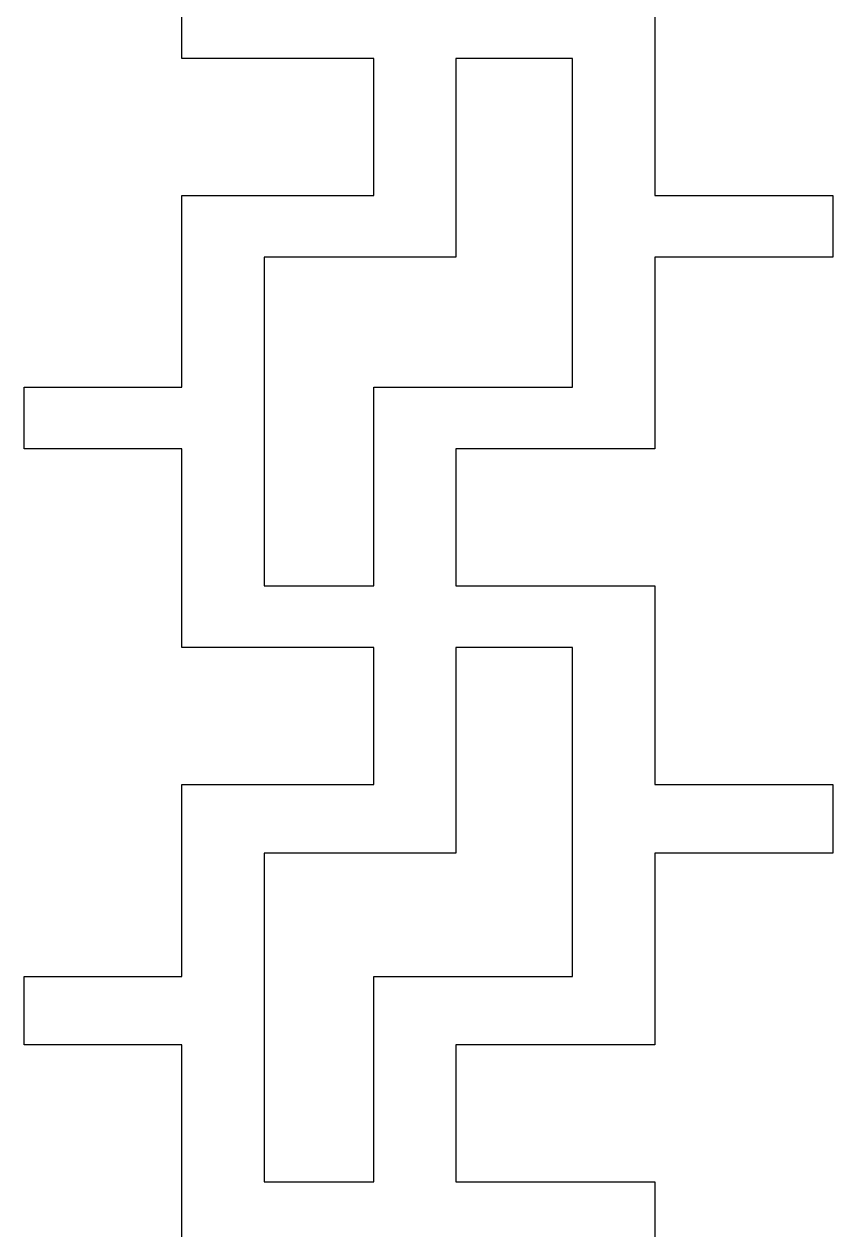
# Model space of a CAD drawing. Extents: x -66030 to 95157, y -13132 to 45879.
# Drawn here: x 14868 to 15329, y 33900 to 34587 of the extents above; entities that cross this region are included whole.
import ezdxf

# ---------------------------------------------------------------- set-up
doc = ezdxf.new("R2010")
doc.units = 0
doc.header["$LTSCALE"] = 100
doc.header["$MEASUREMENT"] = 0
doc.layers.add('3', color=11, linetype='CONTINUOUS')

msp = doc.modelspace()

# ---------------------------------------------------------------- linework, layer by layer
at = {"layer": '3'}
for points in [[(14958.33, 33892.22), (14958.33, 33927.37), (14958.33, 34005.49), (14868.49, 34005.49), (14868.49, 34044.55), (14958.33, 34044.55), (14958.33, 34153.92), (15005.2, 34153.92), (15005.2, 34153.92), (15067.7, 34153.92), (15067.7, 34232.04), (15005.2, 34232.04), (14958.33, 34232.04), (14958.33, 34267.19), (14958.33, 34345.31), (14868.49, 34345.31), (14868.49, 34380.47), (14958.33, 34380.47), (14958.33, 34454.68), (14958.33, 34489.83), (15005.2, 34489.83), (15067.7, 34489.83), (15067.7, 34567.95), (15005.2, 34567.95), (14958.33, 34567.95), (14958.33, 34607.01)], [(14958.33, 33892.22), (14958.33, 33927.37), (14958.33, 34005.49), (14868.49, 34005.49), (14868.49, 34044.55), (14958.33, 34044.55), (14958.33, 34153.92), (15005.2, 34153.92), (15005.2, 34153.92), (15067.7, 34153.92), (15067.7, 34232.04), (15005.2, 34232.04), (15005.2, 34232.04), (14958.33, 34232.04), (14958.33, 34232.04), (14958.33, 34267.19), (14958.33, 34345.31), (14868.49, 34345.31), (14868.49, 34380.47), (14958.33, 34380.47), (14958.33, 34454.68), (14958.33, 34489.83), (15005.2, 34489.83), (15067.7, 34489.83), (15067.7, 34567.95), (15067.7, 34567.95), (15005.2, 34567.95), (14958.33, 34567.95), (14958.33, 34607.01)], [(15227.84, 34607.01), (15227.84, 34567.95), (15227.84, 34489.83), (15329.4, 34489.83), (15329.4, 34454.68), (15227.84, 34454.68), (15227.84, 34345.31), (15180.97, 34345.31), (15180.97, 34345.31), (15114.57, 34345.31), (15114.57, 34267.19), (15180.97, 34267.19), (15227.84, 34267.19), (15227.84, 34232.04), (15227.84, 34153.92), (15329.4, 34153.92), (15329.4, 34114.86), (15227.84, 34114.86), (15227.84, 34044.55), (15227.84, 34005.49), (15114.57, 34005.49), (15114.57, 33927.37), (15180.97, 33927.37), (15227.84, 33927.37), (15227.84, 33892.22)], [(15227.84, 34607.01), (15227.84, 34567.95), (15227.84, 34489.83), (15329.4, 34489.83), (15329.4, 34454.68), (15227.84, 34454.68), (15227.84, 34345.31), (15180.97, 34345.31), (15180.97, 34345.31), (15114.57, 34345.31), (15114.57, 34267.19), (15180.97, 34267.19), (15180.97, 34267.19), (15227.84, 34267.19), (15227.84, 34267.19), (15227.84, 34267.19), (15227.84, 34232.04), (15227.84, 34232.04), (15227.84, 34153.92), (15329.4, 34153.92), (15329.4, 34114.86), (15227.84, 34114.86), (15227.84, 34044.55), (15227.84, 34005.49), (15227.84, 34005.49), (15114.57, 34005.49), (15114.57, 33927.37), (15114.57, 33927.37), (15180.97, 33927.37), (15227.84, 33927.37), (15227.84, 33892.22)]]:
    msp.add_lwpolyline(points, dxfattribs=at)
for points in [[(15180.97, 34454.68), (15180.97, 34567.95), (15114.57, 34567.95), (15114.57, 34454.68), (15005.2, 34454.68), (15005.2, 34267.19), (15067.7, 34267.19), (15067.7, 34345.31), (15067.7, 34345.31), (15067.7, 34380.47), (15180.97, 34380.47), (15180.97, 34454.68)], [(15180.97, 34454.68), (15180.97, 34567.95), (15114.57, 34567.95), (15114.57, 34454.68), (15114.57, 34454.68), (15114.57, 34454.68), (15005.2, 34454.68), (15005.2, 34267.19), (15067.7, 34267.19), (15067.7, 34345.31), (15067.7, 34345.31), (15067.7, 34380.47), (15180.97, 34380.47), (15180.97, 34454.68), (15180.97, 34454.68)], [(15114.57, 34232.04), (15114.57, 34153.92), (15114.57, 34153.92), (15114.57, 34114.86), (15005.2, 34114.86), (15005.2, 34044.55), (15005.2, 33927.37), (15067.7, 33927.37), (15067.7, 34005.49), (15067.7, 34044.55), (15114.57, 34044.55), (15180.97, 34044.55), (15180.97, 34232.04), (15114.57, 34232.04)], [(15114.57, 34232.04), (15114.57, 34153.92), (15114.57, 34153.92), (15114.57, 34114.86), (15005.2, 34114.86), (15005.2, 34044.55), (15005.2, 33927.37), (15067.7, 33927.37), (15067.7, 34005.49), (15067.7, 34044.55), (15114.57, 34044.55), (15180.97, 34044.55), (15180.97, 34232.04), (15114.57, 34232.04)]]:
    msp.add_lwpolyline(points, close=True, dxfattribs=at)

doc.saveas('drawing.dxf')
